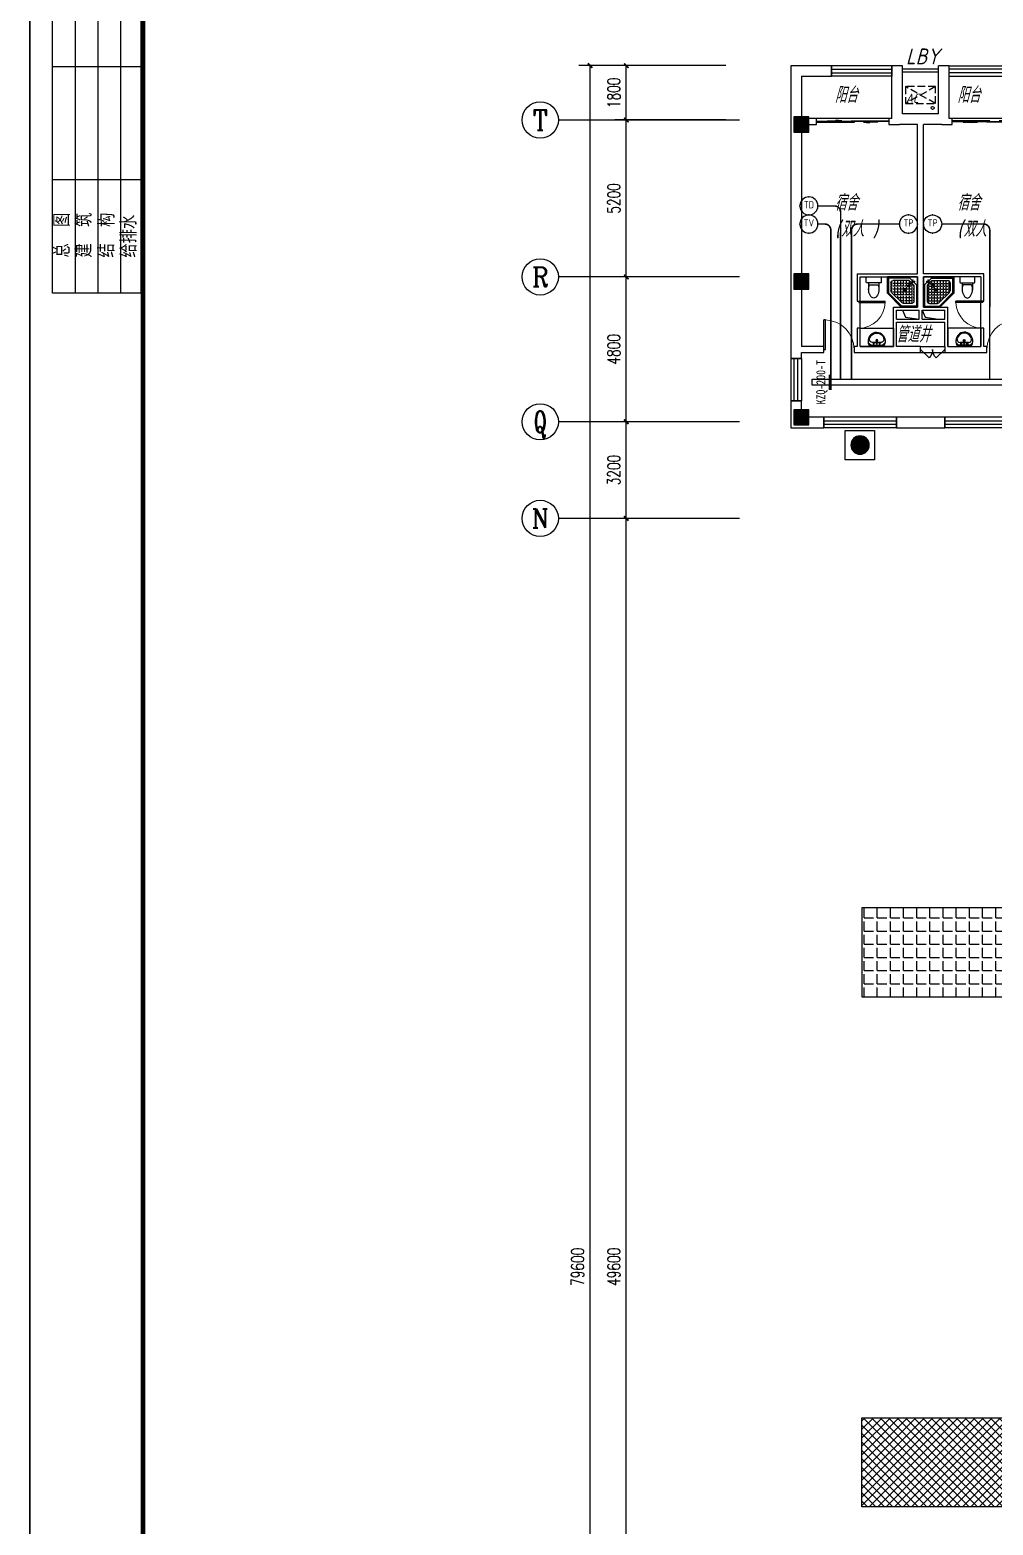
# Model space of a CAD drawing. Extents: x 0 to 2972856, y -1269770 to 0.
# Drawn here: x 2649646 to 2681560, y -1201504 to -1151961 of the extents above; entities that cross this region are included whole.
import ezdxf
from ezdxf.enums import TextEntityAlignment as Align

# ---------------------------------------------------------------- set-up
doc = ezdxf.new("R2010")
doc.units = 0
doc.header["$LTSCALE"] = 1000
doc.header["$PDSIZE"] = 50
doc.linetypes.add('DASH', pattern=[0.35, 0.25, -0.1])
doc.linetypes.add('接地线', pattern=[1.35002, 0.5, -1e-05, 1e-05, 0.5, -0.125, 0.1, -0.125])
for name, color, linetype in [('0000集水坑', 4, 'Continuous'), ('1-建筑底图', 8, 'Continuous'), ('AXIS_TEXT', 7, 'Continuous'), ('BTTK', 7, 'Continuous'), ('CABLETRAY_PDS', 4, 'Continuous'), ('EQUIP-通讯', 3, 'Continuous'), ('PUB_TEXT', 7, 'Continuous'), ('PUB_TITLE', 7, 'Continuous'), ('TEL_TEXT', 7, 'Continuous'), ('WIRE-综合布线', 4, 'Continuous'), ('抗震支吊架', 2, 'Continuous'), ('洁具', 251, 'Continuous'), ('电-线路-接地网', 6, '接地线'), ('空调外机', 251, 'Continuous'), ('防火分区', 255, 'Continuous')]:
    doc.layers.add(name, color=color, linetype=linetype)
doc.layers.add('yichutu', color=7, linetype='Continuous', true_color=0xffffff, plot=False)
doc.styles.add('_TCH_AXIS', font='COMPLEX', dxfattribs={"bigfont": 'GBCBIG'})
doc.styles.add('_TEL_ATTDEF', font='GBENOR', dxfattribs={"width": 0.8, "height": 3, "bigfont": 'GBCBIG'})
doc.styles.add('_TEL_DIM', font='SIMPLEX', dxfattribs={"width": 0.8, "height": 3.5, "bigfont": 'HZTXT'})
doc.styles.add('A_DIM_T3', font='SIMPLEX', dxfattribs={"width": 0.7, "bigfont": 'HZ'})
doc.styles.add('COMPLEX', font='COMPLEX')
doc.styles.add('HZ(TK)', font='geniso.shx', dxfattribs={"width": 0.9, "bigfont": 'hztxt.shx'})
doc.styles.add('kzcad', font='', dxfattribs={"width": 0.8})
doc.styles.get("Standard").update_dxf_attribs({"font": 'gbeitc.shx', "bigfont": 'gbcbig.shx'})
doc.styles.get('kzcad').set_extended_font_data('SimSun')
doc.linetypes.add('JIEDI', pattern='A,1.25,-0.25,0.25,-0.25,0.625,["/",Standard,S=0.6,R=0,X=0,Y=-0.3],0.625,-0.25,0.25,-0.25', length=4)
doc.dimstyles.new('_TCH_ARCH&&150', dxfattribs={"dimtxt": 420, "dimasz": 150, "dimexe": 375, "dimexo": 450, "dimgap": 202.5, "dimtad": 1, "dimdec": 0, "dimzin": 0, "dimdsep": 46, "dimtxsty": 'A_DIM_T3', "dimblk": 'ARCHTICK', "dimcen": 0.09, "dimclrt": 7, "dimazin": 2, "dimtfac": 1, "dimtdec": 0, "dimtix": 1, "dimtmove": 2, "dimatfit": 3, "dimfxl": 150, "dimtolj": 1, "dimtzin": 0, "dimarcsym": 0})

# ---------------------------------------------------------------- blocks, each defined once
blk = doc.blocks.new('$equip$00003204')
at = {"const_width": 0.05}
blk.add_lwpolyline([(0, 0.5, -1), (0, -0.5, -1), (0, 0.5, 0.021884)], format="xyb", dxfattribs=at)
blk.add_circle((0, 0), 0.5)
for p in [(-0.5, 0), (0, 0.5), (0.5, 0), (0, -0.5)]:
    blk.add_point(p)
at = {"color": 7, "style": '_TEL_ATTDEF'}
blk.add_attdef('$TEXT$', text='', height=0.4, dxfattribs=at).set_placement((0, 0), align=Align.MIDDLE_CENTER)
at = {"color": 7, "style": '_TEL_DIM', "flags": 1}
for tag in ['A', 'REMARK']:
    blk.add_attdef(tag, text='', height=0.00002, dxfattribs=at).set_placement((0, 0), align=Align.MIDDLE_CENTER)
blk = doc.blocks.new('$equip$00003208')
at = {"const_width": 0.05}
blk.add_lwpolyline([(0, 0.5, -1), (0, -0.5, -1), (0, 0.5, 0.021884)], format="xyb", dxfattribs=at)
blk.add_circle((0, 0), 0.5)
for p in [(-0.5, 0), (0, 0.5), (0.5, 0), (0, -0.5)]:
    blk.add_point(p)
at = {"color": 7, "style": '_TEL_ATTDEF'}
blk.add_attdef('$TEXT$', text='', height=0.4, dxfattribs=at).set_placement((0, 0), align=Align.MIDDLE_CENTER)
at = {"color": 7, "style": '_TEL_DIM', "flags": 1}
for tag in ['A', 'REMARK']:
    blk.add_attdef(tag, text='', height=0.00002, dxfattribs=at).set_placement((0, 0), align=Align.MIDDLE_CENTER)
blk = doc.blocks.new('$equip$00003209')
at = {"const_width": 0.05}
blk.add_lwpolyline([(0, 0.5, -1), (0, -0.5, -1), (0, 0.5, 0.021884)], format="xyb", dxfattribs=at)
blk.add_circle((0, 0), 0.5)
for p in [(-0.5, 0), (0, 0.5), (0.5, 0), (0, -0.5)]:
    blk.add_point(p)
at = {"color": 7, "style": '_TEL_ATTDEF'}
blk.add_attdef('$TEXT$', text='', height=0.4, dxfattribs=at).set_placement((0, 0), align=Align.MIDDLE_CENTER)
at = {"color": 7, "style": '_TEL_DIM', "flags": 1}
for tag in ['A', 'REMARK']:
    blk.add_attdef(tag, text='', height=0.00002, dxfattribs=at).set_placement((0, 0), align=Align.MIDDLE_CENTER)
blk = doc.blocks.new('机柜区域示意图')
at = {"layer": '电-线路-接地网', "linetype": 'ByBlock'}
h = blk.add_hatch(dxfattribs=at)
h.set_pattern_fill('ANGLE', color=3, scale=500)
h.set_pattern_definition([(0, (-2473310.3, 951515.6), (0, 1746.25), [1270, -476.25]), (90, (-2473310.3, 951515.6), (-1746.25, 1e-13), [1270, -476.25])])
h.paths.add_polyline_path([(0, 67600), (91425, 67600), (91425, 79400), (0, 79400)])
h = blk.add_hatch(dxfattribs=at)
h.set_pattern_fill('ANSI31', color=256, scale=500)
h.set_pattern_definition([(45, (-2473310.3, 951515.6), (-561.266, 561.266), [])])
h.paths.add_polyline_path([(91425, 79400), (107000, 79400), (107000, 0), (87700, 0), (87700, 11800), (94600, 11796), (94600, 67800), (91425, 67800)])
h = blk.add_hatch(dxfattribs=at)
h.set_pattern_fill('ANSI37', color=4, scale=500)
h.set_pattern_definition([(45, (-2473310.3, 951515.6), (-561.266, 561.266), []), (135, (-2473310.3, 951515.6), (-561.266, -561.266), [])])
h.paths.add_polyline_path([(0, 11800), (87700, 11800), (87700, 0), (0, 0)])
at = {"layer": '电-线路-接地网', "color": 3, "linetype": 'ByBlock'}
blk.add_lwpolyline([(0, 67600), (91425, 67600), (91425, 79400), (0, 79400), (0, 67600)], dxfattribs=at)
at = {"layer": '电-线路-接地网', "linetype": 'ByBlock'}
blk.add_lwpolyline([(91425, 79400), (107000, 79400), (107000, 0), (87700, 0), (87700, 11800), (94600, 11796), (94600, 67800), (91425, 67800), (91425, 79400)], dxfattribs=at)
at = {"layer": '电-线路-接地网', "color": 4, "linetype": 'ByBlock'}
blk.add_lwpolyline([(0, 11800), (87700, 11800), (87700, 0), (0, 0)], close=True, dxfattribs=at)
at = {"layer": 'TEL_TEXT', "linetype": 'ByBlock'}
for s, p in [('机柜一区域', (30999, 71247)), ('机柜三区域', (32931, 4181))]:
    blk.add_text(s, height=4822.7, dxfattribs=at).set_placement(p)
blk.add_text('机柜二区域', height=4822.7, rotation=90, dxfattribs=at).set_placement((102874, 31178))
blk = doc.blocks.new('vhtemplate_2020年新竖式图框_A0')
at = {"layer": 'PUB_TITLE'}
for p, q in [((5, 631), (5, 831)), ((10, 831), (10, 631)), ((15, 831), (15, 631)), ((20, 831), (20, 631)), ((24.5, 831), (24.5, 631)), ((25, 831), (25, 631)), ((25, 681), (5, 681)), ((25, 656), (5, 656)), ((25, 631), (5, 631))]:
    blk.add_line(p, q, dxfattribs=at)
at = {"layer": 'PUB_TITLE', "color": 7}
blk.add_lwpolyline([(0, 0), (1189, 0), (1189, 841), (0, 841)], close=True, dxfattribs=at)
at = {"layer": 'PUB_TITLE', "const_width": 1}
blk.add_lwpolyline([(25, 10), (1179, 10), (1179, 831), (25, 831)], close=True, dxfattribs=at)
at = {"layer": 'BTTK', "color": 4, "style": 'HZ(TK)', "width": 0.9}
for tag, p in [('合作单位', (1144, 743.5)), ('建设单位', (1144, 209.5)), ('工程名称', (1144, 176.5)), ('子项名称', (1154, 160)), ('图纸名称', (1144, 141))]:
    blk.add_attdef(tag, text='', height=3.5, dxfattribs=at).set_placement(p, align=Align.MIDDLE_CENTER)
for tag, p in [('注册证书号', (1156.5, 309.01)), ('注册印章号', (1156.5, 301.01)), ('设计号', (1154, 193)), ('图别', (1137.75, 34)), ('图号', (1170.25, 34)), ('版本号', (1137.75, 26)), ('日期', (1170.25, 26))]:
    blk.add_attdef(tag, text='', height=3.5, dxfattribs=at).set_placement(p, align=Align.MIDDLE)
at = {"layer": 'PUB_TITLE', "style": 'HZ(TK)', "width": 0.9}
for s, p in [('总  图', (8.82, 638.84)), ('建  筑', (13.7, 638.84)), ('结  构', (18.7, 638.84)), ('给排水', (23.57, 638.84))]:
    blk.add_text(s, height=3.5, rotation=90, dxfattribs=at).set_placement(p)
blk = doc.blocks.new('yct-1189-841-178350-126150-150-0.0')
at = {"layer": 'yichutu', "color": 7, "linetype": 'ByBlock', "true_color": 0xffffff}
blk.add_lwpolyline([(0, 0), (0, 126150), (178350, 126150), (178350, 0)], close=True, dxfattribs=at)
blk = doc.blocks.new('2t21gqw')
at = {"layer": '0000集水坑'}
blk.add_circle((4400, 400), 50, dxfattribs=at)
blk = doc.blocks.new('A$C2CDD3BEF')
at = {"layer": '防火分区'}
h = blk.add_hatch(color=6, dxfattribs=at)
h.dxf.hatch_style = 1
edge = h.paths.add_edge_path()
edge.add_arc((460, 446), 282, 0, 360)
at = {"layer": '防火分区', "color": 6}
blk.add_lwpolyline([(0, 0), (900, 0), (900, 900), (0, 900)], close=True, dxfattribs=at)
blk.add_circle((460, 446), 282, dxfattribs=at)
blk = doc.blocks.new('_ArchTick')
at = {"color": 0, "linetype": 'ByBlock', "const_width": 0.4}
blk.add_lwpolyline([(-0.5, -0.5), (0.5, 0.5)], dxfattribs=at)
blk = doc.blocks.new('*D1117')
at = {"layer": '1-建筑底图', "color": 0, "lineweight": -2, "transparency": 16777216}
for p, q in [((2057927, -1147375), (2053052, -1147375)), ((2053427, -1226975), (2053427, -1147375)), ((2057927, -1226975), (2053052, -1226975))]:
    blk.add_line(p, q, dxfattribs=at)
at = {"layer": 'Defpoints', "color": 0, "transparency": 16777216}
for p in [(2053427, -1147375), (2058377, -1147375), (2058377, -1226975)]:
    blk.add_point(p, dxfattribs=at)
at = {"layer": '1-建筑底图', "color": 0, "lineweight": -2, "transparency": 16777216, "xscale": 150, "yscale": 150, "zscale": 150}
for p, rotation in [((2053427, -1147375), 90), ((2053427, -1226975), 270)]:
    blk.add_blockref('_ArchTick', p, dxfattribs=dict(at, rotation=rotation))
at = {"layer": '1-建筑底图', "color": 7, "transparency": 16777216, "insert": (2053014, -1187175), "char_height": 420, "attachment_point": 5, "rotation": 90, "style": 'A_DIM_T3'}
blk.add_mtext('\\A1;79600', dxfattribs=at)
blk = doc.blocks.new('*D1122')
at = {"layer": '1-建筑底图', "color": 0, "lineweight": -2, "transparency": 16777216}
for p, q in [((2057927, -1162375), (2054252, -1162375)), ((2054627, -1211975), (2054627, -1162375)), ((2057927, -1211975), (2054252, -1211975))]:
    blk.add_line(p, q, dxfattribs=at)
at = {"layer": 'Defpoints', "color": 0, "transparency": 16777216}
for p in [(2054627, -1162375), (2058377, -1162375), (2058377, -1211975)]:
    blk.add_point(p, dxfattribs=at)
at = {"layer": '1-建筑底图', "color": 0, "lineweight": -2, "transparency": 16777216, "xscale": 150, "yscale": 150, "zscale": 150}
for p, rotation in [((2054627, -1162375), 90), ((2054627, -1211975), 270)]:
    blk.add_blockref('_ArchTick', p, dxfattribs=dict(at, rotation=rotation))
at = {"layer": '1-建筑底图', "color": 7, "transparency": 16777216, "insert": (2054214, -1187175), "char_height": 420, "attachment_point": 5, "rotation": 90, "style": 'A_DIM_T3'}
blk.add_mtext('\\A1;49600', dxfattribs=at)
blk = doc.blocks.new('*D1123')
at = {"layer": '1-建筑底图', "color": 0, "lineweight": -2, "transparency": 16777216}
for p, q in [((2057927, -1159175), (2054252, -1159175)), ((2054627, -1162375), (2054627, -1159175)), ((2057927, -1162375), (2054252, -1162375))]:
    blk.add_line(p, q, dxfattribs=at)
at = {"layer": 'Defpoints', "color": 0, "transparency": 16777216}
for p in [(2054627, -1159175), (2058377, -1159175), (2058377, -1162375)]:
    blk.add_point(p, dxfattribs=at)
at = {"layer": '1-建筑底图', "color": 0, "lineweight": -2, "transparency": 16777216, "xscale": 150, "yscale": 150, "zscale": 150}
for p, rotation in [((2054627, -1159175), 90), ((2054627, -1162375), 270)]:
    blk.add_blockref('_ArchTick', p, dxfattribs=dict(at, rotation=rotation))
at = {"layer": '1-建筑底图', "color": 7, "transparency": 16777216, "insert": (2054214, -1160775), "char_height": 420, "attachment_point": 5, "rotation": 90, "style": 'A_DIM_T3'}
blk.add_mtext('\\A1;3200', dxfattribs=at)
blk = doc.blocks.new('*D1124')
at = {"layer": '1-建筑底图', "color": 0, "lineweight": -2, "transparency": 16777216}
for p, q in [((2057927, -1154375), (2054252, -1154375)), ((2054627, -1159175), (2054627, -1154375)), ((2057927, -1159175), (2054252, -1159175))]:
    blk.add_line(p, q, dxfattribs=at)
at = {"layer": 'Defpoints', "color": 0, "transparency": 16777216}
for p in [(2054627, -1154375), (2058377, -1154375), (2058377, -1159175)]:
    blk.add_point(p, dxfattribs=at)
at = {"layer": '1-建筑底图', "color": 0, "lineweight": -2, "transparency": 16777216, "xscale": 150, "yscale": 150, "zscale": 150}
for p, rotation in [((2054627, -1154375), 90), ((2054627, -1159175), 270)]:
    blk.add_blockref('_ArchTick', p, dxfattribs=dict(at, rotation=rotation))
at = {"layer": '1-建筑底图', "color": 7, "transparency": 16777216, "insert": (2054214, -1156775), "char_height": 420, "attachment_point": 5, "rotation": 90, "style": 'A_DIM_T3'}
blk.add_mtext('\\A1;4800', dxfattribs=at)
blk = doc.blocks.new('*D1125')
at = {"layer": '1-建筑底图', "color": 0, "lineweight": -2, "transparency": 16777216}
for p, q in [((2057927, -1149175), (2054252, -1149175)), ((2054627, -1154375), (2054627, -1149175)), ((2057927, -1154375), (2054252, -1154375))]:
    blk.add_line(p, q, dxfattribs=at)
at = {"layer": 'Defpoints', "color": 0, "transparency": 16777216}
for p in [(2054627, -1149175), (2058377, -1149175), (2058377, -1154375)]:
    blk.add_point(p, dxfattribs=at)
at = {"layer": '1-建筑底图', "color": 0, "lineweight": -2, "transparency": 16777216, "xscale": 150, "yscale": 150, "zscale": 150}
for p, rotation in [((2054627, -1149175), 90), ((2054627, -1154375), 270)]:
    blk.add_blockref('_ArchTick', p, dxfattribs=dict(at, rotation=rotation))
at = {"layer": '1-建筑底图', "color": 7, "transparency": 16777216, "insert": (2054214, -1151775), "char_height": 420, "attachment_point": 5, "rotation": 90, "style": 'A_DIM_T3'}
blk.add_mtext('\\A1;5200', dxfattribs=at)
blk = doc.blocks.new('*D1126')
at = {"layer": '1-建筑底图', "color": 0, "lineweight": -2, "transparency": 16777216}
for p, q in [((2057927, -1147375), (2054252, -1147375)), ((2054627, -1149175), (2054627, -1147375)), ((2057927, -1149175), (2054252, -1149175))]:
    blk.add_line(p, q, dxfattribs=at)
at = {"layer": 'Defpoints', "color": 0, "transparency": 16777216}
for p in [(2054627, -1147375), (2058377, -1147375), (2058377, -1149175)]:
    blk.add_point(p, dxfattribs=at)
at = {"layer": '1-建筑底图', "color": 0, "lineweight": -2, "transparency": 16777216, "xscale": 150, "yscale": 150, "zscale": 150}
for p, rotation in [((2054627, -1147375), 90), ((2054627, -1149175), 270)]:
    blk.add_blockref('_ArchTick', p, dxfattribs=dict(at, rotation=rotation))
at = {"layer": '1-建筑底图', "color": 7, "transparency": 16777216, "insert": (2054214, -1148275), "char_height": 420, "attachment_point": 5, "rotation": 90, "style": 'A_DIM_T3'}
blk.add_mtext('\\A1;1800', dxfattribs=at)
blk = doc.blocks.new('*D1424')
at = {"layer": '1-建筑底图', "color": 0, "lineweight": -2, "transparency": 16777216}
for p, q in [((2057927, -1147375), (2053052, -1147375)), ((2053427, -1226975), (2053427, -1147375)), ((2057927, -1226975), (2053052, -1226975))]:
    blk.add_line(p, q, dxfattribs=at)
at = {"layer": 'Defpoints', "color": 0, "transparency": 16777216}
for p in [(2053427, -1147375), (2058377, -1147375), (2058377, -1226975)]:
    blk.add_point(p, dxfattribs=at)
at = {"layer": '1-建筑底图', "color": 0, "lineweight": -2, "transparency": 16777216, "xscale": 150, "yscale": 150, "zscale": 150}
for p, rotation in [((2053427, -1147375), 90), ((2053427, -1226975), 270)]:
    blk.add_blockref('_ArchTick', p, dxfattribs=dict(at, rotation=rotation))
at = {"layer": '1-建筑底图', "color": 7, "transparency": 16777216, "insert": (2053014, -1187175), "char_height": 420, "attachment_point": 5, "rotation": 90, "style": 'A_DIM_T3'}
blk.add_mtext('\\A1;79600', dxfattribs=at)
blk = doc.blocks.new('*D1429')
at = {"layer": '1-建筑底图', "color": 0, "lineweight": -2, "transparency": 16777216}
for p, q in [((2057927, -1162375), (2054252, -1162375)), ((2054627, -1211975), (2054627, -1162375)), ((2057927, -1211975), (2054252, -1211975))]:
    blk.add_line(p, q, dxfattribs=at)
at = {"layer": 'Defpoints', "color": 0, "transparency": 16777216}
for p in [(2054627, -1162375), (2058377, -1162375), (2058377, -1211975)]:
    blk.add_point(p, dxfattribs=at)
at = {"layer": '1-建筑底图', "color": 0, "lineweight": -2, "transparency": 16777216, "xscale": 150, "yscale": 150, "zscale": 150}
for p, rotation in [((2054627, -1162375), 90), ((2054627, -1211975), 270)]:
    blk.add_blockref('_ArchTick', p, dxfattribs=dict(at, rotation=rotation))
at = {"layer": '1-建筑底图', "color": 7, "transparency": 16777216, "insert": (2054214, -1187175), "char_height": 420, "attachment_point": 5, "rotation": 90, "style": 'A_DIM_T3'}
blk.add_mtext('\\A1;49600', dxfattribs=at)
blk = doc.blocks.new('*D1430')
at = {"layer": '1-建筑底图', "color": 0, "lineweight": -2, "transparency": 16777216}
for p, q in [((2057927, -1159175), (2054252, -1159175)), ((2054627, -1162375), (2054627, -1159175)), ((2057927, -1162375), (2054252, -1162375))]:
    blk.add_line(p, q, dxfattribs=at)
at = {"layer": 'Defpoints', "color": 0, "transparency": 16777216}
for p in [(2054627, -1159175), (2058377, -1159175), (2058377, -1162375)]:
    blk.add_point(p, dxfattribs=at)
at = {"layer": '1-建筑底图', "color": 0, "lineweight": -2, "transparency": 16777216, "xscale": 150, "yscale": 150, "zscale": 150}
for p, rotation in [((2054627, -1159175), 90), ((2054627, -1162375), 270)]:
    blk.add_blockref('_ArchTick', p, dxfattribs=dict(at, rotation=rotation))
at = {"layer": '1-建筑底图', "color": 7, "transparency": 16777216, "insert": (2054214, -1160775), "char_height": 420, "attachment_point": 5, "rotation": 90, "style": 'A_DIM_T3'}
blk.add_mtext('\\A1;3200', dxfattribs=at)
blk = doc.blocks.new('*D1431')
at = {"layer": '1-建筑底图', "color": 0, "lineweight": -2, "transparency": 16777216}
for p, q in [((2057927, -1154375), (2054252, -1154375)), ((2054627, -1159175), (2054627, -1154375)), ((2057927, -1159175), (2054252, -1159175))]:
    blk.add_line(p, q, dxfattribs=at)
at = {"layer": 'Defpoints', "color": 0, "transparency": 16777216}
for p in [(2054627, -1154375), (2058377, -1154375), (2058377, -1159175)]:
    blk.add_point(p, dxfattribs=at)
at = {"layer": '1-建筑底图', "color": 0, "lineweight": -2, "transparency": 16777216, "xscale": 150, "yscale": 150, "zscale": 150}
for p, rotation in [((2054627, -1154375), 90), ((2054627, -1159175), 270)]:
    blk.add_blockref('_ArchTick', p, dxfattribs=dict(at, rotation=rotation))
at = {"layer": '1-建筑底图', "color": 7, "transparency": 16777216, "insert": (2054214, -1156775), "char_height": 420, "attachment_point": 5, "rotation": 90, "style": 'A_DIM_T3'}
blk.add_mtext('\\A1;4800', dxfattribs=at)
blk = doc.blocks.new('*D1432')
at = {"layer": '1-建筑底图', "color": 0, "lineweight": -2, "transparency": 16777216}
for p, q in [((2057927, -1149175), (2054252, -1149175)), ((2054627, -1154375), (2054627, -1149175)), ((2057927, -1154375), (2054252, -1154375))]:
    blk.add_line(p, q, dxfattribs=at)
at = {"layer": 'Defpoints', "color": 0, "transparency": 16777216}
for p in [(2054627, -1149175), (2058377, -1149175), (2058377, -1154375)]:
    blk.add_point(p, dxfattribs=at)
at = {"layer": '1-建筑底图', "color": 0, "lineweight": -2, "transparency": 16777216, "xscale": 150, "yscale": 150, "zscale": 150}
for p, rotation in [((2054627, -1149175), 90), ((2054627, -1154375), 270)]:
    blk.add_blockref('_ArchTick', p, dxfattribs=dict(at, rotation=rotation))
at = {"layer": '1-建筑底图', "color": 7, "transparency": 16777216, "insert": (2054214, -1151775), "char_height": 420, "attachment_point": 5, "rotation": 90, "style": 'A_DIM_T3'}
blk.add_mtext('\\A1;5200', dxfattribs=at)
blk = doc.blocks.new('*D1433')
at = {"layer": '1-建筑底图', "color": 0, "lineweight": -2, "transparency": 16777216}
for p, q in [((2057927, -1147375), (2054252, -1147375)), ((2054627, -1149175), (2054627, -1147375)), ((2057927, -1149175), (2054252, -1149175))]:
    blk.add_line(p, q, dxfattribs=at)
at = {"layer": 'Defpoints', "color": 0, "transparency": 16777216}
for p in [(2054627, -1147375), (2058377, -1147375), (2058377, -1149175)]:
    blk.add_point(p, dxfattribs=at)
at = {"layer": '1-建筑底图', "color": 0, "lineweight": -2, "transparency": 16777216, "xscale": 150, "yscale": 150, "zscale": 150}
for p, rotation in [((2054627, -1147375), 90), ((2054627, -1149175), 270)]:
    blk.add_blockref('_ArchTick', p, dxfattribs=dict(at, rotation=rotation))
at = {"layer": '1-建筑底图', "color": 7, "transparency": 16777216, "insert": (2054214, -1148275), "char_height": 420, "attachment_point": 5, "rotation": 90, "style": 'A_DIM_T3'}
blk.add_mtext('\\A1;1800', dxfattribs=at)
blk = doc.blocks.new('_AXISO')
blk.add_circle((0, 0), 0.5)
at = {"layer": 'AXIS_TEXT', "style": 'COMPLEX', "width": 1.041667}
blk.add_attdef('A', text='', height=0.56, dxfattribs=at).set_placement((-0.25, -0.28), (0.25, -0.28), align=Align.FIT)
blk = doc.blocks.new('*D1731')
at = {"layer": '1-建筑底图', "color": 0, "lineweight": -2, "transparency": 16777216}
for p, q in [((2057927, -1147375), (2053052, -1147375)), ((2053427, -1226975), (2053427, -1147375)), ((2057927, -1226975), (2053052, -1226975))]:
    blk.add_line(p, q, dxfattribs=at)
at = {"layer": 'Defpoints', "color": 0, "transparency": 16777216}
for p in [(2053427, -1147375), (2058377, -1147375), (2058377, -1226975)]:
    blk.add_point(p, dxfattribs=at)
at = {"layer": '1-建筑底图', "color": 0, "lineweight": -2, "transparency": 16777216, "xscale": 150, "yscale": 150, "zscale": 150}
for p, rotation in [((2053427, -1147375), 90), ((2053427, -1226975), 270)]:
    blk.add_blockref('_ArchTick', p, dxfattribs=dict(at, rotation=rotation))
at = {"layer": '1-建筑底图', "color": 7, "transparency": 16777216, "insert": (2053014, -1187175), "char_height": 420, "attachment_point": 5, "rotation": 90, "style": 'A_DIM_T3'}
blk.add_mtext('\\A1;79600', dxfattribs=at)
blk = doc.blocks.new('*D1736')
at = {"layer": '1-建筑底图', "color": 0, "lineweight": -2, "transparency": 16777216}
for p, q in [((2057927, -1162375), (2054252, -1162375)), ((2054627, -1211975), (2054627, -1162375)), ((2057927, -1211975), (2054252, -1211975))]:
    blk.add_line(p, q, dxfattribs=at)
at = {"layer": 'Defpoints', "color": 0, "transparency": 16777216}
for p in [(2054627, -1162375), (2058377, -1162375), (2058377, -1211975)]:
    blk.add_point(p, dxfattribs=at)
at = {"layer": '1-建筑底图', "color": 0, "lineweight": -2, "transparency": 16777216, "xscale": 150, "yscale": 150, "zscale": 150}
for p, rotation in [((2054627, -1162375), 90), ((2054627, -1211975), 270)]:
    blk.add_blockref('_ArchTick', p, dxfattribs=dict(at, rotation=rotation))
at = {"layer": '1-建筑底图', "color": 7, "transparency": 16777216, "insert": (2054214, -1187175), "char_height": 420, "attachment_point": 5, "rotation": 90, "style": 'A_DIM_T3'}
blk.add_mtext('\\A1;49600', dxfattribs=at)
blk = doc.blocks.new('*D1737')
at = {"layer": '1-建筑底图', "color": 0, "lineweight": -2, "transparency": 16777216}
for p, q in [((2057927, -1159175), (2054252, -1159175)), ((2054627, -1162375), (2054627, -1159175)), ((2057927, -1162375), (2054252, -1162375))]:
    blk.add_line(p, q, dxfattribs=at)
at = {"layer": 'Defpoints', "color": 0, "transparency": 16777216}
for p in [(2054627, -1159175), (2058377, -1159175), (2058377, -1162375)]:
    blk.add_point(p, dxfattribs=at)
at = {"layer": '1-建筑底图', "color": 0, "lineweight": -2, "transparency": 16777216, "xscale": 150, "yscale": 150, "zscale": 150}
for p, rotation in [((2054627, -1159175), 90), ((2054627, -1162375), 270)]:
    blk.add_blockref('_ArchTick', p, dxfattribs=dict(at, rotation=rotation))
at = {"layer": '1-建筑底图', "color": 7, "transparency": 16777216, "insert": (2054214, -1160775), "char_height": 420, "attachment_point": 5, "rotation": 90, "style": 'A_DIM_T3'}
blk.add_mtext('\\A1;3200', dxfattribs=at)
blk = doc.blocks.new('*D1738')
at = {"layer": '1-建筑底图', "color": 0, "lineweight": -2, "transparency": 16777216}
for p, q in [((2057927, -1154375), (2054252, -1154375)), ((2054627, -1159175), (2054627, -1154375)), ((2057927, -1159175), (2054252, -1159175))]:
    blk.add_line(p, q, dxfattribs=at)
at = {"layer": 'Defpoints', "color": 0, "transparency": 16777216}
for p in [(2054627, -1154375), (2058377, -1154375), (2058377, -1159175)]:
    blk.add_point(p, dxfattribs=at)
at = {"layer": '1-建筑底图', "color": 0, "lineweight": -2, "transparency": 16777216, "xscale": 150, "yscale": 150, "zscale": 150}
for p, rotation in [((2054627, -1154375), 90), ((2054627, -1159175), 270)]:
    blk.add_blockref('_ArchTick', p, dxfattribs=dict(at, rotation=rotation))
at = {"layer": '1-建筑底图', "color": 7, "transparency": 16777216, "insert": (2054214, -1156775), "char_height": 420, "attachment_point": 5, "rotation": 90, "style": 'A_DIM_T3'}
blk.add_mtext('\\A1;4800', dxfattribs=at)
blk = doc.blocks.new('*D1739')
at = {"layer": '1-建筑底图', "color": 0, "lineweight": -2, "transparency": 16777216}
for p, q in [((2057927, -1149175), (2054252, -1149175)), ((2054627, -1154375), (2054627, -1149175)), ((2057927, -1154375), (2054252, -1154375))]:
    blk.add_line(p, q, dxfattribs=at)
at = {"layer": 'Defpoints', "color": 0, "transparency": 16777216}
for p in [(2054627, -1149175), (2058377, -1149175), (2058377, -1154375)]:
    blk.add_point(p, dxfattribs=at)
at = {"layer": '1-建筑底图', "color": 0, "lineweight": -2, "transparency": 16777216, "xscale": 150, "yscale": 150, "zscale": 150}
for p, rotation in [((2054627, -1149175), 90), ((2054627, -1154375), 270)]:
    blk.add_blockref('_ArchTick', p, dxfattribs=dict(at, rotation=rotation))
at = {"layer": '1-建筑底图', "color": 7, "transparency": 16777216, "insert": (2054214, -1151775), "char_height": 420, "attachment_point": 5, "rotation": 90, "style": 'A_DIM_T3'}
blk.add_mtext('\\A1;5200', dxfattribs=at)
blk = doc.blocks.new('*D1740')
at = {"layer": '1-建筑底图', "color": 0, "lineweight": -2, "transparency": 16777216}
for p, q in [((2057927, -1147375), (2054252, -1147375)), ((2054627, -1149175), (2054627, -1147375)), ((2057927, -1149175), (2054252, -1149175))]:
    blk.add_line(p, q, dxfattribs=at)
at = {"layer": 'Defpoints', "color": 0, "transparency": 16777216}
for p in [(2054627, -1147375), (2058377, -1147375), (2058377, -1149175)]:
    blk.add_point(p, dxfattribs=at)
at = {"layer": '1-建筑底图', "color": 0, "lineweight": -2, "transparency": 16777216, "xscale": 150, "yscale": 150, "zscale": 150}
for p, rotation in [((2054627, -1147375), 90), ((2054627, -1149175), 270)]:
    blk.add_blockref('_ArchTick', p, dxfattribs=dict(at, rotation=rotation))
at = {"layer": '1-建筑底图', "color": 7, "transparency": 16777216, "insert": (2054214, -1148275), "char_height": 420, "attachment_point": 5, "rotation": 90, "style": 'A_DIM_T3'}
blk.add_mtext('\\A1;1800', dxfattribs=at)
blk = doc.blocks.new('1F平面-CAD导入_dwg_Drawing4_t3_dwg_$plan$00001613-474159-1F-927810-1F')
at = {"layer": '洁具'}
for p, q in [((-200, 170), (-430, 170)), ((-260, -140), (-260, 140)), ((-30, 250), (-170, 250)), ((-200, -170), (-200, -220)), ((-170, -250), (-30, -250))]:
    blk.add_line(p, q, dxfattribs=at)
for points in [[(-200, 220), (-200, 170), (-200, -170), (-430, -170)], [(0, -220), (0, 220)]]:
    blk.add_lwpolyline(points, dxfattribs=at)
for centre, radius, start, end in [((-590, 0), 110, 123.4509, 236.5491), ((-413, -227), 398, 67.4505, 126.6381), ((-170, 220), 30, 90, 180), ((-30, 220), 30, 0, 90), ((-413, 227), 398, 233.3619, 292.5495), ((-170, -220), 30, 180, 270), ((-30, -220), 30, 270, 0)]:
    blk.add_arc(centre, radius, start, end, dxfattribs=at)
blk = doc.blocks.new('$lvtry$00000169')
at = {"color": 0}
for p, q in [((259, -36), (259, 0)), ((36, -259), (0, -259)), ((24, -259), (24, -976)), ((259, -36), (36, -259)), ((36, -259), (36, -964)), ((276, -120), (120, -276)), ((120, -276), (120, -808)), ((120, -309), (147, -309)), ((120, -405), (147, -405)), ((144, -151), (291, -298)), ((151, -144), (298, -291)), ((173, -309), (173, -239)), ((173, -309), (243, -309)), ((173, -405), (173, -335)), ((173, -405), (243, -405)), ((173, -501), (173, -431)), ((183, -213), (205, -213)), ((220, -213), (243, -213)), ((259, -24), (976, -24)), ((259, -36), (964, -36)), ((270, -213), (270, -143)), ((270, -213), (340, -213)), ((270, -263), (270, -239)), ((270, -405), (270, -335)), ((270, -405), (340, -405)), ((270, -501), (270, -431)), ((276, -120), (808, -120)), ((334, -309), (340, -309)), ((366, -213), (366, -143)), ((366, -213), (436, -213)), ((366, -309), (366, -239)), ((366, -309), (436, -309)), ((366, -405), (366, -335)), ((366, -405), (379, -405)), ((366, -501), (366, -431)), ((462, -213), (462, -143)), ((462, -213), (532, -213)), ((462, -309), (462, -239)), ((462, -309), (532, -309)), ((462, -405), (462, -335)), ((462, -405), (532, -405)), ((462, -501), (462, -431)), ((558, -213), (558, -143)), ((558, -213), (628, -213)), ((558, -309), (558, -239)), ((558, -309), (628, -309)), ((558, -405), (558, -335)), ((558, -405), (628, -405)), ((558, -501), (558, -431)), ((655, -213), (655, -143)), ((655, -213), (725, -213)), ((655, -309), (655, -239)), ((655, -309), (725, -309)), ((655, -405), (655, -335)), ((655, -405), (725, -405)), ((655, -501), (655, -431)), ((751, -213), (751, -143)), ((751, -213), (821, -213)), ((751, -309), (751, -239)), ((751, -309), (821, -309)), ((751, -405), (751, -335)), ((751, -405), (821, -405)), ((751, -501), (751, -431)), ((847, -213), (847, -143)), ((847, -213), (880, -213)), ((847, -309), (847, -239)), ((847, -309), (880, -309)), ((847, -405), (847, -335)), ((847, -405), (880, -405)), ((847, -501), (847, -431)), ((880, -192), (880, -460)), ((964, -36), (976, -24)), ((964, -36), (964, -525)), ((976, -24), (976, -530)), ((36, -964), (24, -976)), ((24, -976), (530, -976)), ((36, -964), (525, -964)), ((120, -501), (147, -501)), ((120, -598), (147, -598)), ((120, -694), (147, -694)), ((120, -790), (147, -790)), ((173, -501), (243, -501)), ((173, -598), (173, -528)), ((173, -598), (243, -598)), ((173, -694), (173, -624)), ((173, -694), (243, -694)), ((173, -790), (173, -720)), ((173, -790), (243, -790)), ((173, -878), (173, -816)), ((192, -880), (460, -880)), ((270, -501), (340, -501)), ((270, -598), (270, -528)), ((270, -598), (340, -598)), ((270, -694), (270, -624)), ((270, -694), (340, -694)), ((270, -790), (270, -720)), ((270, -790), (340, -790)), ((270, -880), (270, -816)), ((366, -501), (436, -501)), ((366, -598), (366, -528)), ((366, -598), (436, -598)), ((366, -694), (366, -624)), ((366, -694), (436, -694)), ((366, -790), (366, -720)), ((366, -790), (436, -790)), ((366, -880), (366, -816)), ((462, -501), (532, -501)), ((462, -598), (462, -528)), ((462, -598), (532, -598)), ((462, -694), (462, -624)), ((462, -694), (532, -694)), ((462, -790), (462, -720)), ((462, -790), (532, -790)), ((462, -880), (462, -816)), ((859, -511), (511, -859)), ((964, -525), (525, -964)), ((525, -964), (530, -976)), ((976, -530), (530, -976)), ((558, -501), (628, -501)), ((558, -598), (558, -528)), ((558, -598), (628, -598)), ((558, -694), (558, -624)), ((558, -694), (628, -694)), ((558, -790), (558, -720)), ((558, -790), (580, -790)), ((655, -501), (725, -501)), ((655, -598), (655, -528)), ((655, -598), (725, -598)), ((655, -694), (655, -624)), ((655, -694), (676, -694)), ((751, -501), (821, -501)), ((751, -598), (751, -528)), ((751, -598), (773, -598)), ((847, -501), (867, -501)), ((964, -525), (976, -530))]:
    blk.add_line(p, q, dxfattribs=at)
blk.add_lwpolyline([(0, 0), (0, -1000), (540, -1000), (1000, -540), (1000, 0)], close=True)
for points in [[(0, 0), (0, -1000)], [(0, 0), (1000, 0)], [(1000, 0), (1000, -540)], [(136, -190), (148, -178), (132, -162), (121, -174)], [(190, -136), (178, -148), (162, -132), (174, -121)], [(1000, -540), (540, -1000)], [(0, -1000), (540, -1000)]]:
    blk.add_lwpolyline(points, close=True, dxfattribs=at)
for radius in [43.8, 31.1]:
    blk.add_circle((416, -428), radius, dxfattribs=at)
for centre, radius, start, end in [((296, -296), 40.6, 142.583, 128.4197), ((296, -296), 28.6, 145.828, 125.6599), ((808, -192), 72, 0, 90), ((808, -460), 72, 315, 0), ((192, -808), 72, 180, 270), ((460, -808), 72, 270, 315)]:
    blk.add_arc(centre, radius, start, end, dxfattribs=at)
for p in [(103, -156, 0), (156, -102, 0), (416, -428, 0)]:
    blk.add_point(p, dxfattribs=at)
blk = doc.blocks.new('$lvtry$00000178')
at = {"color": 0}
for p, q in [((-238, 0), (238, 0)), ((-214, -36), (-272, -91)), ((-180, -23), (180, -23)), ((-142, -105), (140, -105)), ((140, -105), (-142, -105)), ((216, -37), (268, -91))]:
    blk.add_line(p, q, dxfattribs=at)
blk.add_lwpolyline([(-104, -430, 0.224698), (110, -425, 0.348046), (269, -79), (239, 0), (-241, 0), (-271, -79, 0.356844)], format="xyb", close=True, dxfattribs=at)
for centre, radius in [((-100, -65), 16.3), ((1, -172), 31.6), ((100, -65), 16.3)]:
    blk.add_circle(centre, radius, dxfattribs=at)
at = {"color": 0, "lineweight": 13}
blk.add_circle((1, -172), 23, dxfattribs=at)
at = {"color": 0}
for centre, radius, start, end in [((-142, -205), 100, 90, 190.5602), ((-1, -179), 243, 190.5602, 349.4398), ((-180, -73), 50, 90, 133.181), ((140, -205), 100, 349.4398, 90), ((180, -73), 50, 44.5607, 90)]:
    blk.add_arc(centre, radius, start, end, dxfattribs=at)
for p in [(0, -65), (1, -172)]:
    blk.add_point(p, dxfattribs=at)
blk = doc.blocks.new('A$C70365C93')
at = {"layer": '洁具'}
blk.add_lwpolyline([(-1900, 2300), (-1900, 1700), (-800, 1700), (-800, 2300)], close=True, dxfattribs=at)
blk.add_blockref('$lvtry$00000178', (-1350, 2280), dxfattribs=at)
at = {"layer": '洁具', "rotation": 180}
blk.add_blockref('$lvtry$00000169', (0, 0), dxfattribs=at)
at = {"layer": '洁具', "extrusion": (0, 0, -1), "xscale": -1, "zscale": -1, "rotation": 90}
blk.add_blockref('1F平面-CAD导入_dwg_Drawing4_t3_dwg_$plan$00001613-474159-1F-927810-1F', (1450, 0), dxfattribs=at)
blk = doc.blocks.new('A$Cf5a72a1b')
at = {"layer": '空调外机', "linetype": 'DASH'}
for p, q in [((1000, 563), (0, 0)), ((1000, 0), (0, 563))]:
    blk.add_line(p, q, dxfattribs=at)
blk.add_lwpolyline([(1000, 563), (0, 563), (0, 0), (1000, 0)], close=True, dxfattribs=at)
at = {"layer": 'PUB_TEXT'}
blk.add_text('AC', height=315, dxfattribs=at).set_placement((5, 18))
blk = doc.blocks.new('$WINLIB2D$00000001')
at = {"color": 0}
for points in [[(-0.5, 0.5), (-0.5, -0.5)], [(-0.5, 0.5), (0.5, 0.5)], [(0.5, -0.5), (0.5, 0.5)], [(0.5, 0.167), (-0.5, 0.167)], [(0.5, -0.167), (-0.5, -0.167)], [(-0.5, -0.5), (0.5, -0.5)]]:
    blk.add_lwpolyline(points, dxfattribs=at)
blk = doc.blocks.new('$DorLib2D$00000131')
at = {"color": 0, "linetype": 'Continuous'}
for p, q in [((-0.5, 0.125), (-0.5, 0)), ((0.019, 0.125), (-0.5, 0.125)), ((-0.5, 0), (0.019, 0)), ((-0.024, 0), (0.5, 0)), ((-0.024, -0.125), (-0.024, 0)), ((0.019, 0), (0.019, 0.125)), ((0.15, 0.125), (0.232, 0.197)), ((0.35, 0.125), (0.15, 0.125)), ((0.232, 0.197), (0.232, 0.125)), ((0.5, 0), (0.5, -0.125)), ((-0.35, -0.125), (-0.15, -0.125)), ((-0.232, -0.197), (-0.232, -0.125)), ((-0.15, -0.125), (-0.232, -0.197)), ((0.5, -0.125), (-0.024, -0.125))]:
    blk.add_line(p, q, dxfattribs=at)
blk = doc.blocks.new('$DorLib2D$00000116')
at = {"color": 0}
for p, q in [((-0.5, 0), (-0.146, 0.354)), ((0.5, 0), (0.146, 0.354))]:
    blk.add_line(p, q, dxfattribs=at)
for centre, start, end in [((-0.5, 0), 0, 45), ((0.5, 0), 135, 180)]:
    blk.add_arc(centre, 0.5, start, end, dxfattribs=at)
blk = doc.blocks.new('$DorLib2D$00000001')
for p, q in [((0.45, 0.975), (0.5, 0.975)), ((0.45, 0), (0.45, 0.975)), ((0.5, 0), (0.5, 0.975)), ((0.5, 0), (0.45, 0))]:
    blk.add_line(p, q)
at = {"lineweight": 13}
blk.add_arc((0.475, 0), 0.975, 91.4693, 180, dxfattribs=at)
blk = doc.blocks.new('1-三层建筑底图')
at = {"layer": '1-建筑底图'}
for points in [[(0, 75700), (-500, 75700), (-500, 75200), (0, 75200)], [(0, 70500), (-500, 70500), (-500, 70000), (0, 70000)], [(0, 66000), (-500, 66000), (-500, 65500), (0, 65500)]]:
    blk.add_hatch(color=256, dxfattribs=at).paths.add_polyline_path(points)
for p, q in [((750, 77400), (-600, 77400)), ((-600, 77400), (-600, 75600)), ((750, 77050), (750, 77400)), ((3100, 77400), (2750, 77400)), ((2750, 77400), (2750, 77050)), ((3100, 75800), (3100, 77400)), ((4300, 75800), (4300, 77400)), ((4650, 77400), (4300, 77400)), ((4650, 77050), (4650, 77400)), ((-250, 77050), (750, 77050)), ((-250, 77050), (-250, 75700)), ((2750, 75650), (2750, 77050)), ((4650, 75650), (4650, 77050)), ((-2300, 75600), (-8300, 75600)), ((-600, 75600), (-600, 70250)), ((0, 75700), (-500, 75700)), ((-500, 75700), (-500, 75200)), ((0, 75200), (0, 75700)), ((250, 75650), (0, 75650)), ((0, 75450), (250, 75450)), ((250, 75450), (250, 75650)), ((2650, 75650), (250, 75650)), ((2750, 75650), (2650, 75650)), ((2650, 75650), (2650, 75450)), ((2650, 75450), (3000, 75450)), ((3600, 75450), (3000, 75450)), ((3700, 75800), (3100, 75800)), ((3600, 70500), (3600, 75450)), ((4300, 75800), (3700, 75800)), ((4400, 75450), (3800, 75450)), ((3800, 70500), (3800, 75450)), ((4400, 75450), (4750, 75450)), ((4750, 75650), (4650, 75650)), ((7150, 75650), (4750, 75650)), ((4750, 75450), (4750, 75650)), ((-500, 75200), (0, 75200)), ((-250, 75200), (-250, 70500)), ((-2300, 70400), (-8300, 70400)), ((0, 70500), (-500, 70500)), ((-500, 70500), (-500, 70000)), ((0, 70000), (0, 70500)), ((1600, 70500), (3600, 70500)), ((1600, 70500), (1600, 69600)), ((1700, 70400), (3600, 70400)), ((1700, 69600), (1700, 70400)), ((3600, 69400), (3600, 70400)), ((5800, 70500), (3800, 70500)), ((3800, 69400), (3800, 70400)), ((5700, 70400), (3800, 70400)), ((5700, 70400), (5700, 69600)), ((5800, 69600), (5800, 70500)), ((-600, 70250), (-600, 68000)), ((-500, 70000), (0, 70000)), ((-250, 70000), (-250, 68100)), ((1600, 69600), (1700, 69600)), ((1700, 68700), (1700, 69600)), ((2800, 69400), (3600, 69400)), ((2800, 68900), (2800, 69400)), ((3800, 69400), (4600, 69400)), ((4600, 68900), (4600, 69400)), ((5700, 68700), (5700, 69600)), ((5700, 69600), (5800, 69600)), ((2800, 68100), (2800, 68900)), ((2900, 69300), (3650, 69300)), ((2900, 69000), (2900, 69300)), ((2900, 69000), (3650, 69000)), ((2900, 68900), (3700, 68900)), ((2900, 68100), (2900, 68900)), ((3650, 69000), (3650, 69300)), ((3700, 68900), (4500, 68900)), ((3750, 69300), (4500, 69300)), ((3750, 69000), (3750, 69300)), ((3750, 69000), (4500, 69000)), ((4500, 69000), (4500, 69300)), ((4500, 68100), (4500, 68900)), ((4600, 68100), (4600, 68900)), ((1700, 68700), (1600, 68700)), ((1600, 68700), (1600, 68100)), ((1700, 68100), (1700, 68700)), ((5800, 68700), (5700, 68700)), ((5700, 68700), (5700, 68100)), ((5800, 68100), (5800, 68700)), ((-600, 68000), (-600, 67700)), ((500, 68100), (-250, 68100)), ((-250, 67700), (-250, 67900)), ((-250, 67900), (500, 67900)), ((500, 67900), (500, 68100)), ((1600, 68100), (1500, 68100)), ((1500, 68100), (1500, 67900)), ((1500, 67900), (1600, 67900)), ((1600, 67900), (2800, 67900)), ((1700, 68100), (2800, 68100)), ((2800, 67900), (3700, 67900)), ((3700, 68100), (2900, 68100)), ((3700, 68100), (4500, 68100)), ((3700, 67900), (3700, 68100)), ((3700, 67900), (4500, 67900)), ((4500, 68100), (4500, 67900)), ((4500, 67900), (4600, 67900)), ((4600, 68100), (5700, 68100)), ((4600, 67900), (5800, 67900)), ((5900, 68100), (5800, 68100)), ((5800, 67900), (5900, 67900)), ((5900, 67900), (5900, 68100)), ((-600, 67700), (-250, 67700)), ((-250, 66300), (-600, 66300)), ((-600, 66300), (-600, 65400)), ((0, 66000), (-500, 66000)), ((-500, 66000), (-500, 65500)), ((-250, 66000), (-250, 66300)), ((0, 65500), (0, 66000)), ((-2300, 65600), (-8300, 65600)), ((-600, 65400), (500.5, 65400)), ((-500, 65500), (0, 65500)), ((500.5, 65750), (0, 65750)), ((500.5, 65400), (500.5, 65750)), ((4500, 65750), (2900.5, 65750)), ((2900.5, 65750), (2900.5, 65400)), ((2900.5, 65400), (4500, 65400)), ((4500, 65400), (4500, 65750)), ((-2300, 62400), (-8300, 62400))]:
    blk.add_line(p, q, dxfattribs=at)
for points in [[(3100, 77300), (4300, 77300)], [(3100, 77200), (4300, 77200)], [(3100, 69300), (3203.6, 69069.7), (3650, 69000)], [(3750, 69300), (3853.6, 69069.7), (4300, 69000)]]:
    blk.add_lwpolyline(points, dxfattribs=at)
for name, p, xscale, yscale, zscale, rotation in [('$WINLIB2D$00000001', (1750, 77225), 2000, 350, 2000, 180.000000000001), ('$WINLIB2D$00000001', (5650, 77225), -2000, 350, -2000, 180.000000000001), ('$DorLib2D$00000131', (1450, 75550), 2400, -200, 2400, 180), ('$DorLib2D$00000131', (5950, 75550), -2400, -200, -2400, 180), ('$DorLib2D$00000001', (1650, 69150), 900, -900, 900, 90), ('$DorLib2D$00000001', (5750, 69150), 900, 900, 900, 90), ('$WINLIB2D$00000001', (-425, 67000), 1400, 350, 1400, 270.0000000000056), ('$WINLIB2D$00000001', (1700.5, 65575), 2400, 350, 2400, 179.9999999999996), ('$WINLIB2D$00000001', (5700, 65575), 2400, 350, 2400, 179.9999999999996), ('A$C2CDD3BEF', (1198.6, 65309.8), -1.08, 1.08, 1.08, 180)]:
    blk.add_blockref(name, p, dxfattribs=dict(at, xscale=xscale, yscale=yscale, zscale=zscale, rotation=rotation))
for name, p in [('A$Cf5a72a1b', (3200.5, 76143.8)), ('2t21gqw', (-300, 75600))]:
    blk.add_blockref(name, p, dxfattribs=at)
ref = blk.add_blockref('_AXISO', (-8900, 75600), dxfattribs=dict(at, xscale=1200, yscale=1200, zscale=1200))
ref.add_attrib('A', 'T', dxfattribs={"layer": 'AXIS_TEXT', "height": 683.5, "style": '_TCH_AXIS'}).set_placement((-9144.1, 75258.2), (-8655.9, 75258.2), align=Align.FIT)
ref = blk.add_blockref('_AXISO', (-8900, 70400), dxfattribs=dict(at, xscale=1200, yscale=1200, zscale=1200))
ref.add_attrib('A', 'R', dxfattribs={"layer": 'AXIS_TEXT', "height": 637.8, "style": '_TCH_AXIS'}).set_placement((-9173.3, 70081.1), (-8626.7, 70081.1), align=Align.FIT)
at = {"layer": '1-建筑底图', "xscale": -1, "rotation": 180}
blk.add_blockref('A$C70365C93', (3600, 70400), dxfattribs=at)
at = {"layer": '1-建筑底图', "rotation": 180}
blk.add_blockref('A$C70365C93', (3800, 70400), dxfattribs=at)
at = {"layer": '1-建筑底图'}
for name, p, xscale, yscale, zscale in [('$DorLib2D$00000001', (1000, 68000), -1000, 1000, -1000), ('$DorLib2D$00000001', (6400, 68000), 1000, 1000, 1000), ('$DorLib2D$00000116', (4100, 68000), 800, -800, 200)]:
    blk.add_blockref(name, p, dxfattribs=dict(at, xscale=xscale, yscale=yscale, zscale=zscale))
ref = blk.add_blockref('_AXISO', (-8900, 65600), dxfattribs=dict(at, xscale=1200, yscale=1200, zscale=1200))
ref.add_attrib('A', 'Q', dxfattribs={"layer": 'AXIS_TEXT', "height": 715.4, "style": '_TCH_AXIS', "width": 0.807692}).set_placement((-9120.1, 65242.3), (-8679.9, 65242.3), align=Align.FIT)
ref = blk.add_blockref('_AXISO', (-8900, 62400), dxfattribs=dict(at, xscale=1200, yscale=1200, zscale=1200))
ref.add_attrib('A', 'N', dxfattribs={"layer": 'AXIS_TEXT', "height": 622.9, "style": '_TCH_AXIS'}).set_placement((-9181.8, 62088.6), (-8618.2, 62088.6), align=Align.FIT)
for s, p in [('LBY', (3214.7, 77445.1)), ('阳台', (856.7, 76168.1)), ('阳台', (4917.2, 76168.1)), ('宿舍', (856.7, 72600.3)), ('宿舍', (4911.2, 72600.3)), ('(', (856.7, 71728.2)), ('双人', (1066.7, 71728.2)), (')', (2116.7, 71728.2)), ('(', (4911.2, 71728.2)), ('双人', (5121.2, 71728.2)), ('管道井', (2885.3, 68237))]:
    blk.add_text(s, height=525, dxfattribs=at).set_placement(p)
for p1, p2, distance, picture, middle in [((-2300, -2200), (-2300, 77400), 4950, '*D1117', (-7662.5, 37600)), ((-2300, -2200), (-2300, 77400), 4950, '*D1424', (-7662.5, 37600)), ((-2300, -2200), (-2300, 77400), 4950, '*D1731', (-7662.5, 37600)), ((-2300, 75600), (-2300, 77400), 3750, '*D1126', (-6462.5, 76500)), ((-2300, 75600), (-2300, 77400), 3750, '*D1433', (-6462.5, 76500)), ((-2300, 75600), (-2300, 77400), 3750, '*D1740', (-6462.5, 76500)), ((-2300, 70400), (-2300, 75600), 3750, '*D1125', (-6462.5, 73000)), ((-2300, 70400), (-2300, 75600), 3750, '*D1432', (-6462.5, 73000)), ((-2300, 70400), (-2300, 75600), 3750, '*D1739', (-6462.5, 73000)), ((-2300, 65600), (-2300, 70400), 3750, '*D1124', (-6462.5, 68000)), ((-2300, 65600), (-2300, 70400), 3750, '*D1431', (-6462.5, 68000)), ((-2300, 65600), (-2300, 70400), 3750, '*D1738', (-6462.5, 68000)), ((-2300, 62400), (-2300, 65600), 3750, '*D1123', (-6462.5, 64000)), ((-2300, 62400), (-2300, 65600), 3750, '*D1430', (-6462.5, 64000)), ((-2300, 62400), (-2300, 65600), 3750, '*D1737', (-6462.5, 64000)), ((-2300, 12800), (-2300, 62400), 3750, '*D1122', (-6462.5, 37600)), ((-2300, 12800), (-2300, 62400), 3750, '*D1429', (-6462.5, 37600)), ((-2300, 12800), (-2300, 62400), 3750, '*D1736', (-6462.5, 37600))]:
    dim = blk.add_aligned_dim(p1=p1, p2=p2, distance=distance, dimstyle='_TCH_ARCH&&150', dxfattribs=at)
    dim.commit()
    dim.dimension.update_dxf_attribs({"geometry": picture, "text_midpoint": middle, "insert": (-2060676.6, 1224775.4)})

msp = doc.modelspace()

# ---------------------------------------------------------------- linework, layer by layer
at = {"layer": 'CABLETRAY_PDS', "linetype": 'ByBlock'}
for p, q in [((2675560, -1163737), (2675560, -1163537)), ((2675560, -1163537), (2683819, -1163537)), ((2683819, -1163737), (2675560, -1163737))]:
    msp.add_line(p, q, dxfattribs=at)
at = {"layer": 'WIRE-综合布线', "linetype": 'Continuous', "const_width": 52.5}
for points in [[(2675757, -1157795), (2676308, -1157795, -0.414214), (2676508, -1157995), (2676507, -1163537)], [(2675757, -1158393), (2675982, -1158393, -0.414214), (2676182, -1158593), (2676181, -1163537)], [(2676865, -1163537), (2676866, -1158593, -0.414214), (2677066, -1158393), (2678456, -1158393)], [(2681447, -1163537), (2681448, -1158593, 0.414214), (2681248, -1158393), (2679857, -1158393)]]:
    msp.add_lwpolyline(points, format="xyb", dxfattribs=at)
at = {"layer": '抗震支吊架', "color": 2, "const_width": 100}
msp.add_lwpolyline([(2676160, -1163887), (2676160, -1163387)], dxfattribs=at)

# ---------------------------------------------------------------- block references
at = {"layer": '1-建筑底图', "linetype": 'ByBlock'}
msp.add_blockref('1-三层建筑底图', (2675456, -1230546), dxfattribs=at)
at = {"layer": 'EQUIP-通讯', "linetype": 'JIEDI'}
ref = msp.add_blockref('$equip$00003209', (2675457, -1157793), dxfattribs=dict(at, xscale=-600, yscale=600, zscale=600, rotation=180))
ref.add_attrib('$TEXT$', 'TD', dxfattribs={"layer": '0', "color": 7, "height": 240, "style": '_TEL_ATTDEF'}).set_placement((2675457, -1157753), align=Align.MIDDLE_CENTER)
ref = msp.add_blockref('$equip$00003204', (2675457, -1158393), dxfattribs=dict(at, xscale=-600, yscale=600, zscale=600, rotation=180))
ref.add_attrib('$TEXT$', 'TV', dxfattribs={"layer": '0', "color": 7, "height": 240, "style": '_TEL_ATTDEF'}).set_placement((2675457, -1158353), align=Align.MIDDLE_CENTER)
ref = msp.add_blockref('$equip$00003208', (2678756, -1158393), dxfattribs=dict(at, xscale=-600, yscale=600, zscale=600, rotation=180))
ref.add_attrib('$TEXT$', 'TP', dxfattribs={"layer": '0', "color": 7, "height": 240, "style": '_TEL_ATTDEF'}).set_placement((2678756, -1158353), align=Align.MIDDLE_CENTER)
ref = msp.add_blockref('$equip$00003208', (2679557, -1158393), dxfattribs=dict(at, xscale=600, yscale=600, zscale=600, rotation=180))
ref.add_attrib('$TEXT$', 'TP', dxfattribs={"layer": '0', "color": 7, "height": 240, "style": '_TEL_ATTDEF'}).set_placement((2679557, -1158353), align=Align.MIDDLE_CENTER)
at = {"layer": 'yichutu', "linetype": 'ByBlock'}
msp.add_blockref('yct-1189-841-178350-126150-150-0.0', (2649646, -1255330), dxfattribs=at)
at = {"layer": '电-线路-接地网', "linetype": 'ByBlock'}
for name, p, xscale, yscale, zscale in [('vhtemplate_2020年新竖式图框_A0', (2649646, -1255330), 150, 150, 150), ('机柜区域示意图', (2677216, -1200898), 0.25, 0.25, 0.25)]:
    msp.add_blockref(name, p, dxfattribs=dict(at, xscale=xscale, yscale=yscale, zscale=zscale))

# ---------------------------------------------------------------- texts
at = {"layer": '抗震支吊架', "color": 2, "style": 'kzcad', "width": 0.8}
msp.add_text('KZQ-200-T', height=300, rotation=89.8854, dxfattribs=at).set_placement((2676000, -1163637), align=Align.CENTER)

doc.saveas('drawing.dxf')
